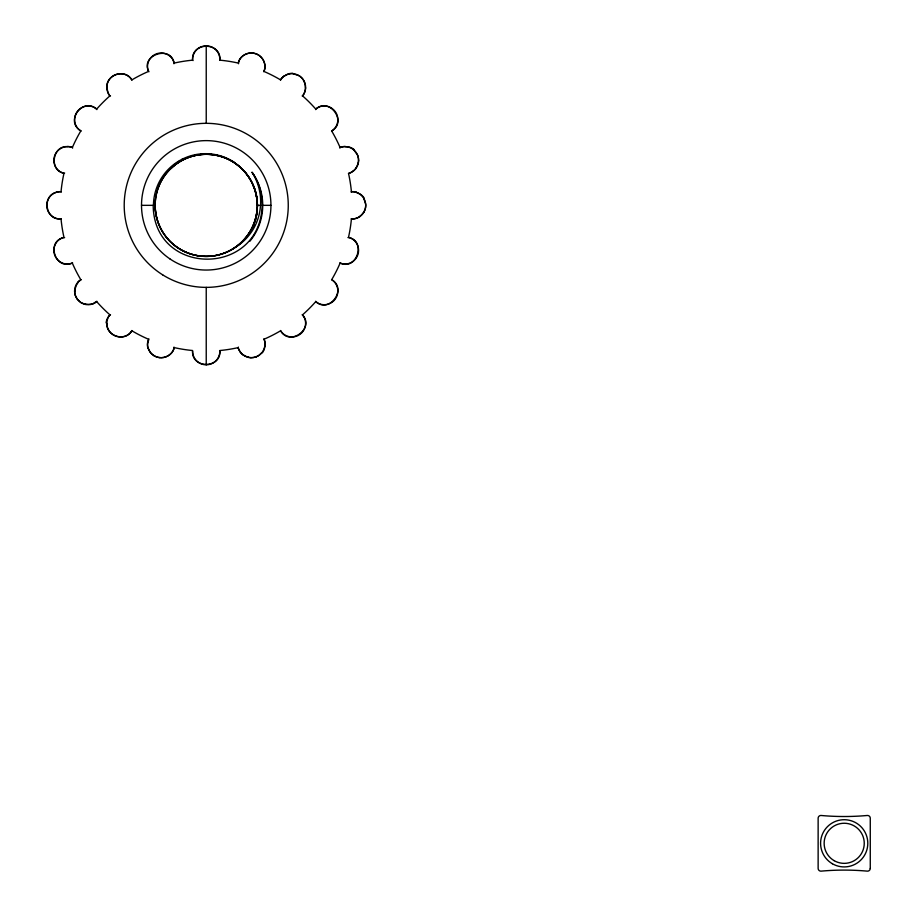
<?xml version="1.0" encoding="UTF-8"?>
<svg xmlns="http://www.w3.org/2000/svg" width="917" height="917" viewBox="0 0 917 917"><rect width="100%" height="100%" fill="white"/><g stroke="black" fill="none" stroke-linecap="round" stroke-linejoin="round"><path stroke-width="1.38" d="M106.842 87.367C105.982 74.288 126.007 68.282 131.865 80.18M192.559 59.525C191.687 41.884 220.791 41.792 219.897 59.525M219.897 351.165C220.779 368.76 191.676 368.806 192.559 351.165M235.13 163.272A51.077 51.054 -67.5 0 1 242.317 169.255A51.077 51.054 -22.5 0 1 257.264 205.339L260.577 205.339A55.811 55.696 -16 0 0 252.072 172.304A56.269 56.258 -20.9 0 1 262.159 205.339C260.348 277.266 153.701 276.923 153.196 205.339L141.516 205.339M264.956 344.368L264.704 346.649M358.581 160.67L358.249 163.306M305.602 87.826L305.052 91.253M315.608 109.604C328.32 95.838 348.288 121.869 331.553 131.016M96.847 301.235L92.353 304.1M257.184 213.076L256.771 215.655M280.591 330.51C289.302 347.348 315.677 327.827 302.129 314.726M255.912 219.461L256.233 218.2M255.19 221.96L255.568 220.71M253.871 225.605L254.341 224.401M339.84 148.095L340.081 147.488A145.826 145.826 0 0 0 331.713 131.051A13.675 13.675 0 0 0 335.267 111.599A13.675 13.675 0 0 0 315.654 108.963A145.826 145.826 0 0 0 302.61 95.918A13.675 13.675 0 0 0 299.974 76.306A13.675 13.675 0 0 0 280.522 79.859A145.826 145.826 0 0 0 264.085 71.492A13.675 13.675 0 0 0 255.511 53.656C248.541 50.939 238.5 56.235 238.535 63.743M72.558 262.743C54.986 271.581 45.403 239.841 64.626 237.641M253.367 226.797L253.631 226.201M251.384 230.878L251.694 230.305M363.797 212.331L365.081 209.466A7.714 3.863 -89.9 0 0 365.7 204.204L363.762 198.301M238.443 347.084L238.111 347.635A145.826 145.826 0 0 1 219.885 350.523A13.675 13.675 0 0 1 206.233 364.828A13.675 13.675 0 0 1 192.57 350.523A145.826 145.826 0 0 1 174.356 347.635A13.675 13.675 0 0 1 156.945 357.022A13.675 13.675 0 0 1 148.382 339.198A145.826 145.826 0 0 1 131.945 330.819A13.675 13.675 0 0 1 112.482 334.373A13.675 13.675 0 0 1 109.845 314.772A145.826 145.826 0 0 1 96.801 301.727A13.675 13.675 0 0 1 77.2 299.091L75.205 295.136L74.586 291.056M173.932 63.743C172.258 44.394 139.35 54.997 148.978 71.732M355.704 168.682L353.228 171.135M351.096 192.054L351.406 191.687A145.826 145.826 0 0 0 348.529 173.462A13.675 13.675 0 0 0 357.917 156.05A13.675 13.675 0 0 0 340.081 147.488A57.519 27.166 67.6 0 1 345.205 146.433M261.838 352.724L259.236 355.154A8.677 4.356 -18.1 0 1 257.941 355.968L256.473 356.679M61.256 218.75C45.495 221.284 41.357 195.401 56.785 192.157M78.186 281.806L81.223 279.742M170.138 169.255L171.273 168.155A52.384 52.258 59.8 0 1 179.652 160.911M263.626 71.675C267.455 65.233 262.743 55.639 255.499 53.644A13.675 13.675 0 0 0 238.111 63.044A145.826 145.826 0 0 0 219.885 60.167L219.644 60.373M284.19 76.111L286.15 74.988A27.762 13.64 35.2 0 1 292.764 73.245M359.716 216.664L356.61 218.235M64.626 173.038C48.979 172.006 51.811 145.356 67.583 146.605M347.967 237.56C366.892 239.704 356.77 271.799 339.898 262.743M181.91 159.432L182.483 159.088M148.978 338.946L147.499 344.024A43.225 20.667 20.7 0 0 147.935 348.38M81.223 130.948C63.846 121.823 83.619 95.838 96.858 109.604M331.553 279.662C348.128 288.775 328.653 314.657 315.62 301.235M109.845 314.772L110.499 314.714M302.129 95.953L302.61 95.918A57.53 27.086 41.4 0 0 304.937 91.173M262.159 205.339L270.939 205.339M345.262 146.617L347.509 146.858A27.762 13.64 71.2 0 1 353.882 149.333M250.777 357.687L248.152 357.332M110.499 95.964L109.845 95.918A145.826 145.826 0 0 0 96.801 108.963A13.675 13.675 0 0 0 77.2 111.599A13.675 13.675 0 0 0 80.753 131.051A145.826 145.826 0 0 0 72.374 147.488A13.675 13.675 0 0 0 54.539 156.05A13.675 13.675 0 0 0 63.938 173.462A145.826 145.826 0 0 0 61.049 191.687A13.675 13.675 0 0 0 46.733 205.339A13.675 13.675 0 0 0 61.049 219.003A145.826 145.826 0 0 0 63.938 237.216A13.675 13.675 0 0 0 54.539 254.628A13.675 13.675 0 0 0 72.374 263.19A145.826 145.826 0 0 0 80.753 279.628A13.675 13.675 0 0 0 77.2 299.091L80.902 302.576L85.671 304.478M293.131 73.75L299.045 75.687A7.84 3.92 36.1 0 1 303.16 79.653L304.501 81.98M159.214 357.561L160.544 357.676A9.881 4.94 17.9 0 0 161.793 357.676C167.479 357.561 173.943 352.793 174.012 347.084M356.598 192.444L358.673 193.372A27.762 13.652 89.2 0 1 363.957 197.694M263.626 339.015L264.085 339.198A145.826 145.826 0 0 0 280.522 330.819A13.675 13.675 0 0 0 299.974 334.373A13.675 13.675 0 0 0 302.61 314.772A145.826 145.826 0 0 0 315.654 301.727A13.675 13.675 0 0 0 335.267 299.091A13.675 13.675 0 0 0 331.713 279.628A145.826 145.826 0 0 0 340.081 263.19A13.675 13.675 0 0 0 357.917 254.628A13.675 13.675 0 0 0 348.529 237.216A145.826 145.826 0 0 0 351.406 219.003A13.675 13.675 0 0 0 365.723 205.339A13.675 13.675 0 0 0 351.406 191.687A57.496 27.155 85.6 0 1 356.598 192.261M154.056 355.693L152.062 354.226A15.635 7.76 18.4 0 1 150.101 352.117L148.233 348.437M193.063 60.579L192.57 60.167A145.826 145.826 0 0 0 174.356 63.044A13.675 13.675 0 0 0 156.945 53.656A13.675 13.675 0 0 0 148.382 71.492A145.826 145.826 0 0 0 131.945 79.859A13.675 13.675 0 0 0 112.482 76.306A13.675 13.675 0 0 0 109.845 95.918A51.501 24.243 -41.4 0 1 107.174 87.172M353.882 149.964L357.527 155.007A7.84 3.92 72.1 0 1 358.524 160.624M351.2 218.75L351.406 219.003A57.507 27.074 -84.6 0 0 356.61 218.097M61.37 192.054L61.049 191.687A58.275 27.499 -85.4 0 0 56.785 192.043M240.414 352.311L241.515 353.584A40.749 19.406 -14.8 0 0 242.867 354.753M72.626 148.095L72.374 147.488A57.565 27.189 -67.6 0 0 67.629 146.456M280.591 80.18L280.522 79.859A57.507 27.166 31.6 0 1 284.041 75.996M131.865 330.51C126.076 342.282 105.936 336.482 106.842 323.311M257.643 206.634L257.631 205.339A51.054 51.054 -24.6 0 0 257.597 204.078M192.57 60.167A13.675 13.675 0 0 1 206.233 45.85L206.233 123.314M206.233 287.365L206.233 364.828M206.233 45.85A13.675 13.675 0 0 1 219.885 60.167M240.552 352.277A57.53 27.086 -12.6 0 1 238.133 347.635A13.675 13.675 0 0 0 255.511 357.022A13.675 13.675 0 0 0 264.085 339.198A57.347 27.086 -22.4 0 1 265.139 344.311M248.347 357.183A26.536 12.712 -15.4 0 1 243.097 354.65M256.485 356.702A7.921 3.955 -17.8 0 1 250.834 357.63M264.749 346.637A28.175 13.835 -18.8 0 1 262.422 352.724M363.717 212.114A26.192 12.551 -87.5 0 1 359.682 216.366M353.194 170.998A57.53 27.086 77.4 0 1 348.517 173.439M358.1 163.111A26.192 12.551 74.5 0 1 355.578 168.407M304.272 81.911A26.192 12.551 38.5 0 1 305.35 87.677M106.085 322.853A51.501 24.633 38.7 0 1 110.04 314.932M74.885 291.319A39.19 18.489 58.7 0 1 78.461 282.195M253.31 185.635A51.054 51.054 -24.6 0 1 257.219 199.654M257.241 207.792A51.077 51.054 22.5 0 1 179.996 249.115A51.077 51.054 22.5 0 1 179.961 161.518A51.077 51.054 22.5 0 1 257.241 202.84M260.497 205.339A52.796 52.682 28.2 0 1 235.142 247.441A51.077 51.054 67.5 0 1 155.179 205.339M171.273 168.155A51.043 51.043 0 0 1 245.974 173.324A51.043 51.043 0 0 1 235.13 247.407M153.448 205.339A52.109 52.097 -65.5 0 1 235.314 162.997M92.17 303.825A38.434 18.168 49.9 0 1 85.487 304.077M159.226 357.573A7.187 3.622 18 0 1 154.056 355.693M252.072 172.304A56.545 56.522 -22.5 0 1 262.732 205.339A56.545 56.522 22.5 0 1 249.848 241.263M870.267 868.41L870.267 818.205A2.74 2.74 0 0 0 867.287 815.477A257.31 257.31 0 0 1 821.105 815.477A2.74 2.74 0 0 0 818.136 818.205L818.136 868.41A2.74 2.74 0 0 0 821.105 871.139A257.31 257.31 0 0 1 867.287 871.139A2.74 2.74 0 0 0 870.267 868.41M834.172 860.673A20.048 20.048 0 0 0 864.25 843.308A20.048 20.048 0 0 0 834.172 825.942A20.048 20.048 0 0 0 834.172 860.673M832.395 863.757A23.601 23.601 0 0 0 867.803 843.308A23.601 23.601 0 0 0 832.395 822.87A23.601 23.601 0 0 0 832.395 863.757M162.653 274.836A82.026 82.026 0 0 0 288.202 208.342A82.026 82.026 0 0 0 167.834 132.862A82.026 82.026 0 0 0 162.653 274.836M197.075 255.602A51.077 51.054 -22.5 0 0 254.318 188.168A51.077 51.054 -22.5 0 0 167.295 172.339A51.077 51.054 -22.5 0 0 197.075 255.602M169.874 258.869A64.706 64.706 0 0 0 270.767 210.062A64.706 64.706 0 0 0 178.047 147.087A64.706 64.706 0 0 0 169.874 258.869"/></g></svg>
